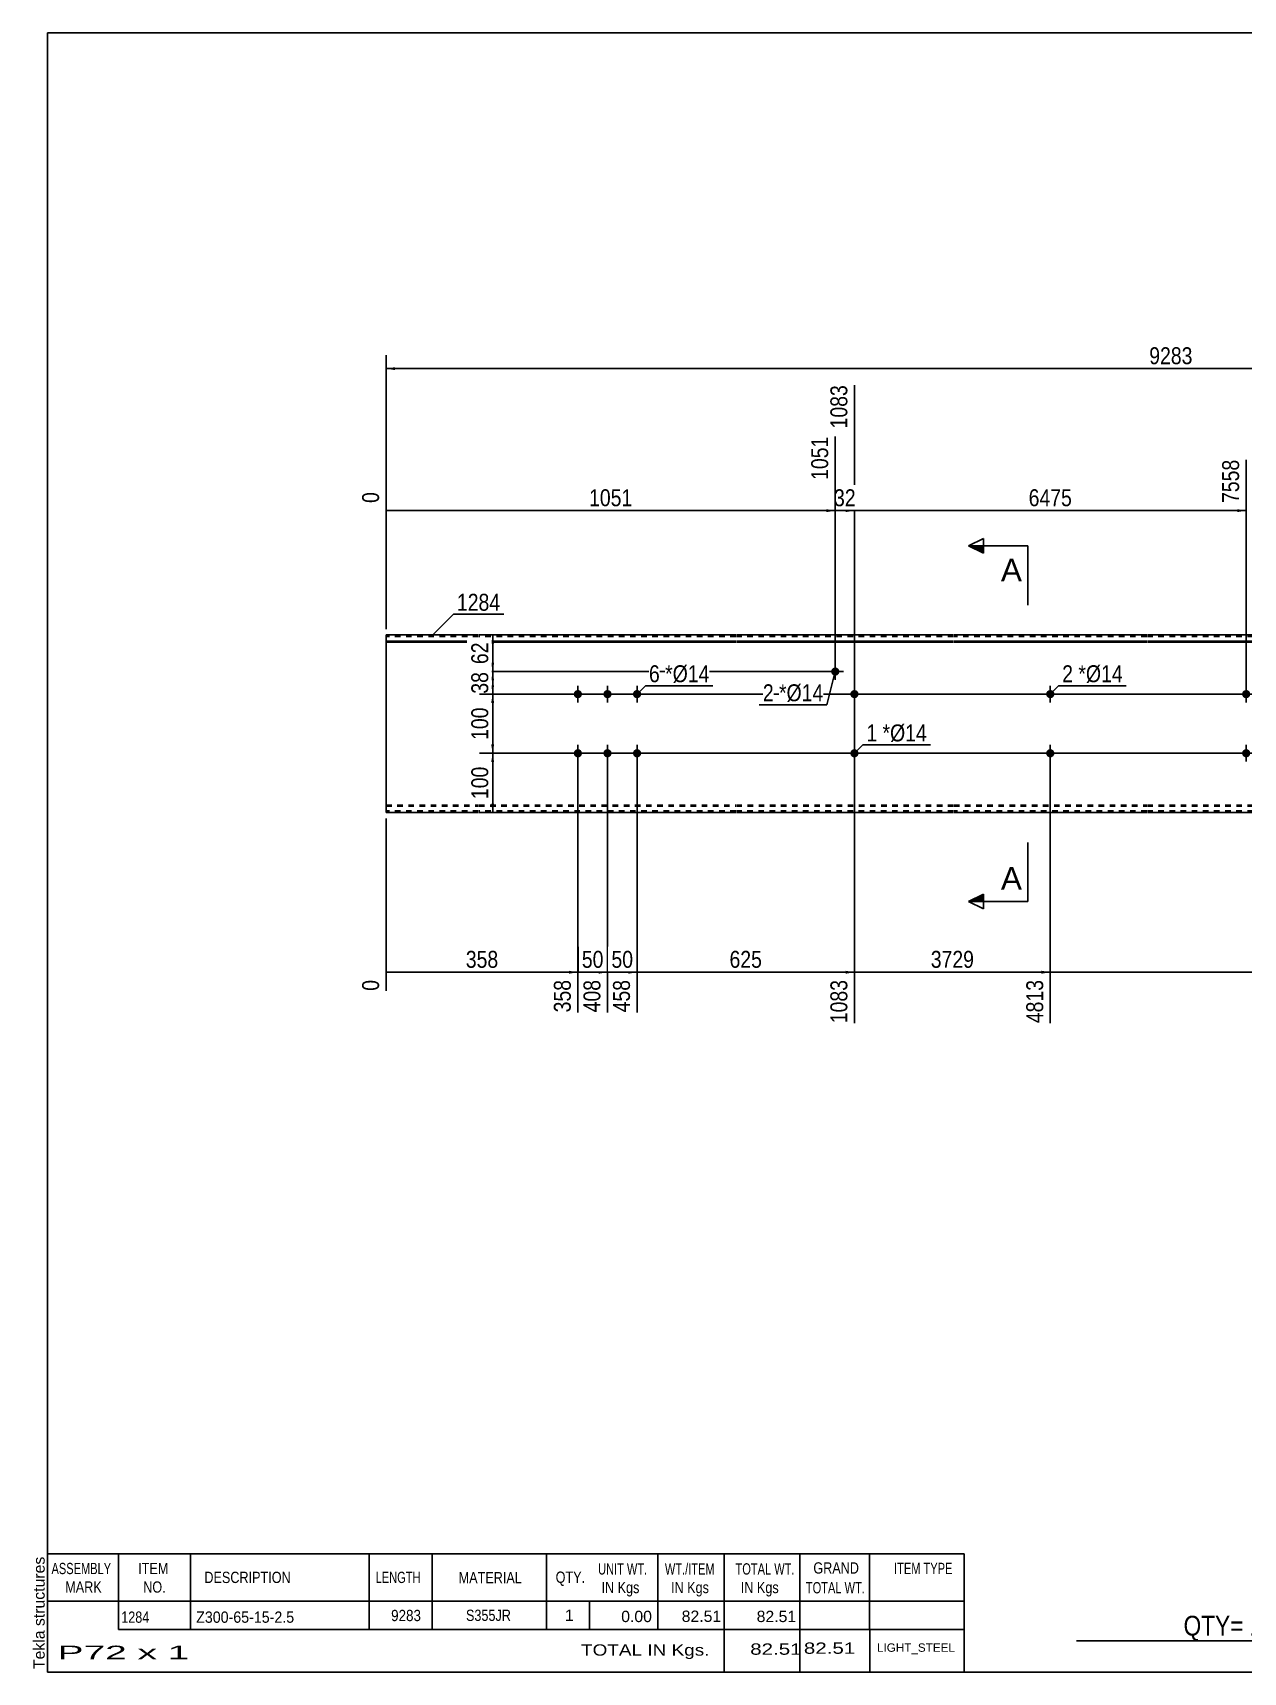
# Model space of a CAD drawing. Header units: millimetres. Extents: x -60 to 343, y -160 to 117.
# Drawn here: x -59.7 to 144.8, y -160.3 to 116.8 of the extents above; entities that cross this region are included whole.
import ezdxf

# ---------------------------------------------------------------- set-up
doc = ezdxf.new("R2010")
doc.units = ezdxf.units.MM
doc.linetypes.add('DXK_LINE_DOT1', pattern=[1.8814, 0.9407, -0.9407])
doc.styles.add('Arial', font='ARIAL.TTF', dxfattribs={"height": 0.2})
doc.styles.add('Arial Narrow', font='ARIALN.TTF', dxfattribs={"height": 0.2})

# ---------------------------------------------------------------- blocks, each defined once
blk = doc.blocks.new('Unknown-629083681-2024')
at = {"color": 5, "linetype": 'Continuous'}
for p, q in [((342.8, 116.75), (-57.2, 116.75)), ((-57.2, 116.75), (-57.2, -160.25)), ((342.8, -160.25), (342.8, 116.75)), ((-57.2, -160.25), (342.8, -160.25))]:
    blk.add_line(p, q, dxfattribs=at)
at = {"color": 174, "linetype": 'Continuous', "style": 'Arial'}
blk.add_text('Tekla structures', height=1.9102, rotation=90, dxfattribs=at).set_placement((-57.7, -159.75))
blk = doc.blocks.new('Part-629083681-1218 - 1203')
at = {"color": 2, "linetype": 'Continuous'}
for p, q in [((0, 15), (0, -15)), ((15.6, 15), (0, 15)), ((0, 13.94), (15.6, 13.94)), ((59.09, 15), (15.7, 15)), ((15.7, 13.94), (59.09, 13.94)), ((95.83, 15), (59.19, 15)), ((59.19, 13.94), (95.83, 13.94)), ((128.53, 15), (95.93, 15)), ((95.93, 13.94), (128.53, 13.94)), ((182.22, 15), (128.63, 15)), ((128.63, 13.94), (182.22, 13.94)), ((225.72, 15), (182.32, 15)), ((182.32, 13.94), (225.72, 13.94)), ((265.22, 15), (225.82, 15)), ((225.82, 13.94), (265.22, 13.94)), ((265.22, 15), (265.22, -15)), ((0, 13.76), (15.6, 13.76)), ((15.7, 13.76), (59.09, 13.76)), ((59.19, 13.76), (95.83, 13.76)), ((95.93, 13.76), (128.53, 13.76)), ((128.63, 13.76), (182.22, 13.76)), ((182.32, 13.76), (225.72, 13.76)), ((225.82, 13.76), (265.22, 13.76)), ((15.6, -15), (0, -15)), ((59.09, -15), (15.7, -15)), ((95.83, -15), (59.19, -15)), ((128.53, -15), (95.93, -15)), ((182.22, -15), (128.63, -15)), ((225.72, -15), (182.32, -15)), ((265.22, -15), (225.82, -15))]:
    blk.add_line(p, q, dxfattribs=at)
at = {"color": 7, "linetype": 'DXK_LINE_DOT1'}
for p, q in [((15.6, 14.75), (0, 14.75)), ((59.09, 14.75), (15.7, 14.75)), ((95.83, 14.75), (59.19, 14.75)), ((128.53, 14.75), (95.93, 14.75)), ((182.22, 14.75), (128.63, 14.75)), ((225.72, 14.75), (182.32, 14.75)), ((265.22, 14.75), (225.82, 14.75)), ((0, -13.76), (15.6, -13.76)), ((15.7, -13.76), (59.09, -13.76)), ((59.19, -13.76), (95.83, -13.76)), ((95.93, -13.76), (128.53, -13.76)), ((128.63, -13.76), (182.22, -13.76)), ((182.32, -13.76), (225.72, -13.76)), ((225.82, -13.76), (265.22, -13.76)), ((0, -13.94), (15.6, -13.94)), ((15.6, -14.75), (0, -14.75)), ((15.7, -13.94), (59.09, -13.94)), ((59.09, -14.75), (15.7, -14.75)), ((59.19, -13.94), (95.83, -13.94)), ((95.83, -14.75), (59.19, -14.75)), ((95.93, -13.94), (128.53, -13.94)), ((128.53, -14.75), (95.93, -14.75)), ((128.63, -13.94), (182.22, -13.94)), ((182.22, -14.75), (128.63, -14.75)), ((182.32, -13.94), (225.72, -13.94)), ((225.72, -14.75), (182.32, -14.75)), ((225.82, -13.94), (265.22, -13.94)), ((265.22, -14.75), (225.82, -14.75))]:
    blk.add_line(p, q, dxfattribs=at)
blk = doc.blocks.new('Bolt-629083681-1226 - 1203')
at = {"linetype": 'Continuous'}
for points in [[(144.63, 5, -1), (146.03, 5, -1)], [(262.02, 5, -1), (263.42, 5, -1)]]:
    blk.add_hatch(color=3, dxfattribs=at).paths.add_polyline_path(points)
at = {"color": 3, "linetype": 'Continuous'}
for p, q in [((145.33, 3.6), (145.33, 6.4)), ((262.72, 3.6), (262.72, 6.4)), ((146.73, 5), (143.93, 5)), ((264.12, 5), (261.32, 5))]:
    blk.add_line(p, q, dxfattribs=at)
blk = doc.blocks.new('Bolt-629083681-1227 - 1203')
at = {"linetype": 'Continuous'}
for points in [[(144.63, -5, -1), (146.03, -5, -1)], [(262.02, -5, -1), (263.42, -5, -1)]]:
    blk.add_hatch(color=3, dxfattribs=at).paths.add_polyline_path(points)
at = {"color": 3, "linetype": 'Continuous'}
for p, q in [((146.73, -5), (143.93, -5)), ((145.33, -6.4), (145.33, -3.6)), ((264.12, -5), (261.32, -5)), ((262.72, -6.4), (262.72, -3.6))]:
    blk.add_line(p, q, dxfattribs=at)
blk = doc.blocks.new('Bolt-629083681-1228 - 1203')
at = {"linetype": 'Continuous'}
for points in [[(31.7, 5, -1), (33.1, 5, -1)], [(36.7, 5, -1), (38.1, 5, -1)], [(41.7, 5, -1), (43.1, 5, -1)], [(31.7, -5, -1), (33.1, -5, -1)], [(36.7, -5, -1), (38.1, -5, -1)], [(41.7, -5, -1), (43.1, -5, -1)]]:
    blk.add_hatch(color=3, dxfattribs=at).paths.add_polyline_path(points)
at = {"color": 3, "linetype": 'Continuous'}
for p, q in [((32.4, 3.6), (32.4, 6.4)), ((37.4, 3.6), (37.4, 6.4)), ((42.4, 3.6), (42.4, 6.4)), ((31, 5), (33.8, 5)), ((36, 5), (38.8, 5)), ((41, 5), (43.8, 5)), ((31, -5), (33.8, -5)), ((32.4, -6.4), (32.4, -3.6)), ((36, -5), (38.8, -5)), ((37.4, -6.4), (37.4, -3.6)), ((41, -5), (43.8, -5)), ((42.4, -6.4), (42.4, -3.6))]:
    blk.add_line(p, q, dxfattribs=at)
blk = doc.blocks.new('Bolt-629083681-1229 - 1203')
at = {"linetype": 'Continuous'}
blk.add_hatch(color=3, dxfattribs=at).paths.add_polyline_path([(75.19, 8.81, -1), (76.59, 8.81, -1)])
at = {"color": 3, "linetype": 'Continuous'}
for p, q in [((74.49, 8.81), (77.29, 8.81)), ((75.89, 7.41), (75.89, 10.21))]:
    blk.add_line(p, q, dxfattribs=at)
blk = doc.blocks.new('Bolt-629083681-1230 - 1203')
at = {"linetype": 'Continuous'}
blk.add_hatch(color=3, dxfattribs=at).paths.add_polyline_path([(78.43, 5, -1), (79.83, 5, -1)])
at = {"color": 3, "linetype": 'Continuous'}
for p, q in [((79.13, 3.6), (79.13, 6.4)), ((77.73, 5), (80.53, 5))]:
    blk.add_line(p, q, dxfattribs=at)
blk = doc.blocks.new('Bolt-629083681-1231 - 1203')
at = {"linetype": 'Continuous'}
blk.add_hatch(color=3, dxfattribs=at).paths.add_polyline_path([(79.83, -5, -1), (78.43, -5, -1)])
at = {"color": 3, "linetype": 'Continuous'}
for p, q in [((80.53, -5), (77.73, -5)), ((79.13, -3.6), (79.13, -6.4))]:
    blk.add_line(p, q, dxfattribs=at)
blk = doc.blocks.new('Bolt-629083681-1232 - 1203')
at = {"linetype": 'Continuous'}
for points in [[(112.93, 5, -1), (111.53, 5, -1)], [(112.93, -5, -1), (111.53, -5, -1)]]:
    blk.add_hatch(color=3, dxfattribs=at).paths.add_polyline_path(points)
at = {"color": 3, "linetype": 'Continuous'}
for p, q in [((112.23, 6.4), (112.23, 3.6)), ((113.63, 5), (110.83, 5)), ((113.63, -5), (110.83, -5)), ((112.23, -3.6), (112.23, -6.4))]:
    blk.add_line(p, q, dxfattribs=at)
blk = doc.blocks.new('StraightDimension-629083681-1328 - 1203')
at = {"linetype": 'Continuous'}
blk.add_hatch(color=7, dxfattribs=at).paths.add_polyline_path([(110.73, -41.75), (112.23, -42), (110.73, -42.25)])
at = {"color": 7, "linetype": 'Continuous'}
for p, q in [((79.13, 4), (79.13, -50.61)), ((112.23, -6), (112.23, -50.61)), ((79.13, -42), (112.23, -42))]:
    blk.add_line(p, q, dxfattribs=at)
at = {"color": 0}
blk.add_wipeout([(99.94, -41.85), (99.94, -37.65), (91.43, -37.65), (91.43, -41.85)], dxfattribs=at)
at = {"color": 0, "linetype": 'Continuous'}
blk.add_wipeout([(111.63, -42.7), (107.43, -42.7), (107.43, -51.21), (111.63, -51.21)], dxfattribs=at)
at = {"color": 3, "style": 'Arial Narrow'}
blk.add_text('3729', height=2.863, dxfattribs=at).set_placement((92.03, -41.25))
at = {"color": 3, "linetype": 'Continuous', "style": 'Arial Narrow'}
blk.add_text('4813', height=2.863, rotation=90.0002, dxfattribs=at).set_placement((111.03, -50.61))
blk = doc.blocks.new('StraightDimension-629083681-1279 - 1203')
at = {"linetype": 'Continuous'}
blk.add_hatch(color=7, dxfattribs=at).paths.add_polyline_path([(143.83, 36.25), (145.33, 36), (143.83, 35.75)])
at = {"color": 7, "linetype": 'Continuous'}
for p, q in [((79.13, -4), (79.13, 57.21)), ((145.33, 6), (145.33, 44.61)), ((79.13, 36), (145.33, 36))]:
    blk.add_line(p, q, dxfattribs=at)
at = {"color": 0, "linetype": 'Continuous'}
blk.add_wipeout([(144.73, 45.21), (140.53, 45.21), (140.53, 36.7), (144.73, 36.7)], dxfattribs=at)
at = {"color": 0}
blk.add_wipeout([(116.49, 36.15), (116.49, 40.35), (107.97, 40.35), (107.97, 36.15)], dxfattribs=at)
at = {"color": 3, "linetype": 'Continuous', "style": 'Arial Narrow'}
blk.add_text('7558', height=2.863, rotation=90.0002, dxfattribs=at).set_placement((144.13, 37.3))
at = {"color": 3, "style": 'Arial Narrow'}
blk.add_text('6475', height=2.863, dxfattribs=at).set_placement((108.57, 36.75))
blk = doc.blocks.new('StraightDimension-629083681-1353 - 1203')
at = {"linetype": 'Continuous'}
for points in [[(275.75, 3.5), (276, 5), (276.25, 3.5)], [(276.25, -3.5), (276, -5), (275.75, -3.5)]]:
    blk.add_hatch(color=7, dxfattribs=at).paths.add_polyline_path(points)
at = {"color": 7, "linetype": 'Continuous'}
for p, q in [((43.4, 5), (278.4, 5)), ((276, -5), (276, 5)), ((43.4, -5), (278.4, -5))]:
    blk.add_line(p, q, dxfattribs=at)
at = {"color": 0}
blk.add_wipeout([(275.85, 3.34), (271.65, 3.34), (271.65, -3.34), (275.85, -3.34)], dxfattribs=at)
at = {"color": 3, "style": 'Arial Narrow'}
blk.add_text('100', height=2.863, rotation=90.0002, dxfattribs=at).set_placement((275.25, -2.74))
blk = doc.blocks.new('StraightDimension-629083681-1280 - 1203')
at = {"linetype": 'Continuous'}
blk.add_hatch(color=7, dxfattribs=at).paths.add_polyline_path([(77.63, 36.25), (79.13, 36), (77.63, 35.75)])
at = {"color": 7, "linetype": 'Continuous'}
for p, q in [((79.13, -4), (79.13, 57.21)), ((75.89, 9.81), (75.89, 48.51)), ((75.89, 36), (79.13, 36))]:
    blk.add_line(p, q, dxfattribs=at)
at = {"color": 0, "linetype": 'Continuous'}
blk.add_wipeout([(78.53, 57.81), (74.33, 57.81), (74.33, 49.3), (78.53, 49.3)], dxfattribs=at)
at = {"color": 0}
blk.add_wipeout([(79.94, 36.15), (79.94, 40.35), (75.08, 40.35), (75.08, 36.15)], dxfattribs=at)
at = {"color": 3, "linetype": 'Continuous', "style": 'Arial Narrow'}
blk.add_text('1083', height=2.863, rotation=90.0002, dxfattribs=at).set_placement((77.93, 49.9))
at = {"color": 3, "style": 'Arial Narrow'}
blk.add_text('32', height=2.863, dxfattribs=at).set_placement((75.68, 36.75))
blk = doc.blocks.new('StraightDimension-629083681-1354 - 1203')
at = {"linetype": 'Continuous'}
for points in [[(275.75, -6.5), (276, -5), (276.25, -6.5)], [(276.25, -13.5), (276, -15), (275.75, -13.5)]]:
    blk.add_hatch(color=7, dxfattribs=at).paths.add_polyline_path(points)
at = {"color": 7, "linetype": 'Continuous'}
for p, q in [((43.4, -5), (278.4, -5)), ((276, -15), (276, -5)), ((266.22, -15), (278.4, -15))]:
    blk.add_line(p, q, dxfattribs=at)
at = {"color": 0}
blk.add_wipeout([(275.85, -6.66), (271.65, -6.66), (271.65, -13.34), (275.85, -13.34)], dxfattribs=at)
at = {"color": 3, "style": 'Arial Narrow'}
blk.add_text('100', height=2.863, rotation=90.0002, dxfattribs=at).set_placement((275.25, -12.74))
blk = doc.blocks.new('StraightDimension-629083681-1395 - 1203')
at = {"linetype": 'Continuous'}
for points in [[(1.5, 59.75), (0, 60), (1.5, 60.25)], [(263.72, 60.25), (265.22, 60), (263.72, 59.75)]]:
    blk.add_hatch(color=7, dxfattribs=at).paths.add_polyline_path(points)
at = {"color": 7, "linetype": 'Continuous'}
for p, q in [((0, 16), (0, 62.25)), ((265.22, 16), (265.22, 62.25)), ((0, 60), (265.22, 60))]:
    blk.add_line(p, q, dxfattribs=at)
at = {"color": 0}
blk.add_wipeout([(136.86, 60.15), (136.86, 64.35), (128.35, 64.35), (128.35, 60.15)], dxfattribs=at)
at = {"color": 3, "style": 'Arial Narrow'}
blk.add_text('9283', height=2.863, dxfattribs=at).set_placement((128.95, 60.75))
blk = doc.blocks.new('StraightDimension-629083681-1331 - 1203')
at = {"linetype": 'Continuous'}
blk.add_hatch(color=7, dxfattribs=at).paths.add_polyline_path([(35.9, -41.75), (37.4, -42), (35.9, -42.25)])
at = {"color": 7, "linetype": 'Continuous'}
for p, q in [((32.4, -6), (32.4, -48.78)), ((37.4, -6), (37.4, -48.78)), ((32.4, -42), (37.4, -42))]:
    blk.add_line(p, q, dxfattribs=at)
at = {"color": 0}
blk.add_wipeout([(37.33, -41.85), (37.33, -37.65), (32.47, -37.65), (32.47, -41.85)], dxfattribs=at)
at = {"color": 3, "style": 'Arial Narrow'}
blk.add_text('50', height=2.863, dxfattribs=at).set_placement((33.07, -41.25))
at = {"color": 0, "linetype": 'Continuous'}
blk.add_wipeout([(36.8, -42.7), (32.6, -42.7), (32.6, -49.38), (36.8, -49.38)], dxfattribs=at)
at = {"color": 3, "linetype": 'Continuous', "style": 'Arial Narrow'}
blk.add_text('408', height=2.863, rotation=90.0002, dxfattribs=at).set_placement((36.2, -48.78))
blk = doc.blocks.new('StraightDimension-629083681-1330 - 1203')
at = {"linetype": 'Continuous'}
blk.add_hatch(color=7, dxfattribs=at).paths.add_polyline_path([(40.9, -41.75), (42.4, -42), (40.9, -42.25)])
at = {"color": 7, "linetype": 'Continuous'}
for p, q in [((37.4, -6), (37.4, -48.78)), ((42.4, -6), (42.4, -48.78)), ((37.4, -42), (42.4, -42))]:
    blk.add_line(p, q, dxfattribs=at)
at = {"color": 0}
blk.add_wipeout([(42.33, -41.85), (42.33, -37.65), (37.47, -37.65), (37.47, -41.85)], dxfattribs=at)
at = {"color": 3, "style": 'Arial Narrow'}
blk.add_text('50', height=2.863, dxfattribs=at).set_placement((38.07, -41.25))
at = {"color": 0, "linetype": 'Continuous'}
blk.add_wipeout([(41.8, -42.7), (37.6, -42.7), (37.6, -49.38), (41.8, -49.38)], dxfattribs=at)
at = {"color": 3, "linetype": 'Continuous', "style": 'Arial Narrow'}
blk.add_text('458', height=2.863, rotation=90.0002, dxfattribs=at).set_placement((41.2, -48.78))
blk = doc.blocks.new('StraightDimension-629083681-1281 - 1203')
at = {"linetype": 'Continuous'}
blk.add_hatch(color=7, dxfattribs=at).paths.add_polyline_path([(74.39, 36.25), (75.89, 36), (74.39, 35.75)])
at = {"color": 7, "linetype": 'Continuous'}
for p, q in [((75.89, 9.81), (75.89, 48.51)), ((0, 16), (0, 39.13)), ((0, 36), (75.89, 36))]:
    blk.add_line(p, q, dxfattribs=at)
at = {"color": 0, "linetype": 'Continuous'}
for points in [[(75.29, 49.11), (71.09, 49.11), (71.09, 40.6), (75.29, 40.6)], [(-0.6, 39.73), (-4.8, 39.73), (-4.8, 36.7), (-0.6, 36.7)]]:
    blk.add_wipeout(points, dxfattribs=at)
at = {"color": 0}
blk.add_wipeout([(42.2, 36.15), (42.2, 40.35), (33.69, 40.35), (33.69, 36.15)], dxfattribs=at)
at = {"color": 3, "linetype": 'Continuous', "style": 'Arial Narrow'}
for s, height, p in [('1051', 2.863, (74.69, 41.2)), ('0', 2.86, (-1.2, 37.3))]:
    blk.add_text(s, height=height, rotation=90.0002, dxfattribs=at).set_placement(p)
at = {"color": 3, "style": 'Arial Narrow'}
blk.add_text('1051', height=2.863, dxfattribs=at).set_placement((34.29, 36.75))
blk = doc.blocks.new('StraightDimension-629083681-1327 - 1203')
at = {"linetype": 'Continuous'}
blk.add_hatch(color=7, dxfattribs=at).paths.add_polyline_path([(263.72, -41.75), (265.22, -42), (263.72, -42.25)])
at = {"color": 7, "linetype": 'Continuous'}
for p, q in [((112.23, -6), (112.23, -50.61)), ((265.22, -16), (265.22, -50.61)), ((112.23, -42), (265.22, -42))]:
    blk.add_line(p, q, dxfattribs=at)
at = {"color": 0}
blk.add_wipeout([(192.98, -41.85), (192.98, -37.65), (184.47, -37.65), (184.47, -41.85)], dxfattribs=at)
at = {"color": 0, "linetype": 'Continuous'}
blk.add_wipeout([(264.61, -42.7), (260.41, -42.7), (260.41, -51.21), (264.61, -51.21)], dxfattribs=at)
at = {"color": 3, "style": 'Arial Narrow'}
blk.add_text('4470', height=2.863, dxfattribs=at).set_placement((185.07, -41.25))
at = {"color": 3, "linetype": 'Continuous', "style": 'Arial Narrow'}
blk.add_text('9283', height=2.863, rotation=90.0002, dxfattribs=at).set_placement((264.02, -50.61))
blk = doc.blocks.new('StraightDimension-629083681-1329 - 1203')
at = {"linetype": 'Continuous'}
blk.add_hatch(color=7, dxfattribs=at).paths.add_polyline_path([(77.63, -41.75), (79.13, -42), (77.63, -42.25)])
at = {"color": 7, "linetype": 'Continuous'}
for p, q in [((79.13, 4), (79.13, -50.61)), ((42.4, -6), (42.4, -48.78)), ((42.4, -42), (79.13, -42))]:
    blk.add_line(p, q, dxfattribs=at)
at = {"color": 0}
blk.add_wipeout([(64.11, -41.85), (64.11, -37.65), (57.42, -37.65), (57.42, -41.85)], dxfattribs=at)
at = {"color": 0, "linetype": 'Continuous'}
blk.add_wipeout([(78.53, -42.7), (74.33, -42.7), (74.33, -51.21), (78.53, -51.21)], dxfattribs=at)
at = {"color": 3, "style": 'Arial Narrow'}
blk.add_text('625', height=2.863, dxfattribs=at).set_placement((58.02, -41.25))
at = {"color": 3, "linetype": 'Continuous', "style": 'Arial Narrow'}
blk.add_text('1083', height=2.863, rotation=90.0002, dxfattribs=at).set_placement((77.93, -50.61))
blk = doc.blocks.new('StraightDimension-629083681-1332 - 1203')
at = {"linetype": 'Continuous'}
blk.add_hatch(color=7, dxfattribs=at).paths.add_polyline_path([(30.9, -41.75), (32.4, -42), (30.9, -42.25)])
at = {"color": 7, "linetype": 'Continuous'}
for p, q in [((32.4, -6), (32.4, -48.78)), ((0, -16), (0, -45.13)), ((0, -42), (32.4, -42))]:
    blk.add_line(p, q, dxfattribs=at)
at = {"color": 0}
blk.add_wipeout([(19.54, -41.85), (19.54, -37.65), (12.86, -37.65), (12.86, -41.85)], dxfattribs=at)
at = {"color": 0, "linetype": 'Continuous'}
for points in [[(-0.6, -42.7), (-4.8, -42.7), (-4.8, -45.73), (-0.6, -45.73)], [(31.8, -42.7), (27.6, -42.7), (27.6, -49.38), (31.8, -49.38)]]:
    blk.add_wipeout(points, dxfattribs=at)
at = {"color": 3, "style": 'Arial Narrow'}
blk.add_text('358', height=2.863, dxfattribs=at).set_placement((13.46, -41.25))
at = {"color": 3, "linetype": 'Continuous', "style": 'Arial Narrow'}
for s, height, p in [('0', 2.86, (-1.2, -45.13)), ('358', 2.863, (31.2, -48.78))]:
    blk.add_text(s, height=height, rotation=90.0002, dxfattribs=at).set_placement(p)
blk = doc.blocks.new('StraightDimension-629083681-1352 - 1203')
at = {"linetype": 'Continuous'}
for points in [[(275.75, 7.71), (276, 9.21), (276.25, 7.71)], [(276.25, 6.5), (276, 5), (275.75, 6.5)]]:
    blk.add_hatch(color=7, dxfattribs=at).paths.add_polyline_path(points)
at = {"color": 7, "linetype": 'Continuous'}
for p, q in [((243.52, 9.21), (278.4, 9.21)), ((276, 5), (276, 9.21)), ((43.4, 5), (278.4, 5))]:
    blk.add_line(p, q, dxfattribs=at)
at = {"color": 0}
blk.add_wipeout([(275.85, 9.53), (271.65, 9.53), (271.65, 4.68), (275.85, 4.68)], dxfattribs=at)
at = {"color": 3, "style": 'Arial Narrow'}
blk.add_text('42', height=2.863, rotation=90.0002, dxfattribs=at).set_placement((275.25, 5.28))
blk = doc.blocks.new('StraightDimension-629083681-1371 - 1203')
at = {"linetype": 'Continuous'}
for points in [[(17.75, 13.5), (18, 15), (18.25, 13.5)], [(18.25, 10.31), (18, 8.81), (17.75, 10.31)]]:
    blk.add_hatch(color=7, dxfattribs=at).paths.add_polyline_path(points)
at = {"color": 7, "linetype": 'Continuous'}
for p, q in [((31.4, 15), (15.75, 15)), ((18, 8.81), (18, 15)), ((74.89, 8.81), (15.75, 8.81))]:
    blk.add_line(p, q, dxfattribs=at)
at = {"color": 0}
blk.add_wipeout([(17.85, 14.33), (13.65, 14.33), (13.65, 9.47), (17.85, 9.47)], dxfattribs=at)
at = {"color": 3, "style": 'Arial Narrow'}
blk.add_text('62', height=2.863, rotation=90.0002, dxfattribs=at).set_placement((17.25, 10.07))
blk = doc.blocks.new('StraightDimension-629083681-1372 - 1203')
at = {"linetype": 'Continuous'}
for points in [[(17.75, 7.31), (18, 8.81), (18.25, 7.31)], [(18.25, 6.5), (18, 5), (17.75, 6.5)]]:
    blk.add_hatch(color=7, dxfattribs=at).paths.add_polyline_path(points)
at = {"color": 7, "linetype": 'Continuous'}
for p, q in [((74.89, 8.81), (15.75, 8.81)), ((18, 5), (18, 8.81)), ((144.33, 5), (15.75, 5))]:
    blk.add_line(p, q, dxfattribs=at)
at = {"color": 0}
blk.add_wipeout([(17.85, 9.33), (13.65, 9.33), (13.65, 4.47), (17.85, 4.47)], dxfattribs=at)
at = {"color": 3, "style": 'Arial Narrow'}
blk.add_text('38', height=2.863, rotation=90.0002, dxfattribs=at).set_placement((17.25, 5.07))
blk = doc.blocks.new('StraightDimension-629083681-1373 - 1203')
at = {"linetype": 'Continuous'}
for points in [[(17.75, 3.5), (18, 5), (18.25, 3.5)], [(18.25, -3.5), (18, -5), (17.75, -3.5)]]:
    blk.add_hatch(color=7, dxfattribs=at).paths.add_polyline_path(points)
at = {"color": 7, "linetype": 'Continuous'}
for p, q in [((144.33, 5), (15.75, 5)), ((18, -5), (18, 5)), ((144.33, -5), (15.75, -5))]:
    blk.add_line(p, q, dxfattribs=at)
at = {"color": 0}
blk.add_wipeout([(17.85, 3.34), (13.65, 3.34), (13.65, -3.34), (17.85, -3.34)], dxfattribs=at)
at = {"color": 3, "style": 'Arial Narrow'}
blk.add_text('100', height=2.863, rotation=90.0002, dxfattribs=at).set_placement((17.25, -2.74))
blk = doc.blocks.new('StraightDimension-629083681-1374 - 1203')
at = {"linetype": 'Continuous'}
for points in [[(17.75, -6.5), (18, -5), (18.25, -6.5)], [(18.25, -13.5), (18, -15), (17.75, -13.5)]]:
    blk.add_hatch(color=7, dxfattribs=at).paths.add_polyline_path(points)
at = {"color": 7, "linetype": 'Continuous'}
for p, q in [((144.33, -5), (15.75, -5)), ((18, -15), (18, -5)), ((31.4, -15), (15.75, -15))]:
    blk.add_line(p, q, dxfattribs=at)
at = {"color": 0}
blk.add_wipeout([(17.85, -6.66), (13.65, -6.66), (13.65, -13.34), (17.85, -13.34)], dxfattribs=at)
at = {"color": 3, "style": 'Arial Narrow'}
blk.add_text('100', height=2.863, rotation=90.0002, dxfattribs=at).set_placement((17.25, -12.74))
blk = doc.blocks.new('CBS_BOM-629083681-2088')
at = {"color": 7, "linetype": 'Continuous'}
for p, q in [((-57.23, -148.28), (-57.23, -140.28)), ((-57.23, -140.28), (97.69, -140.28)), ((-45.23, -148.28), (-45.23, -140.28)), ((-33.04, -148.28), (-33.04, -140.28)), ((-2.88, -148.28), (-2.88, -140.28)), ((7.8, -148.28), (7.8, -140.28)), ((27.12, -148.28), (27.12, -140.28)), ((45.92, -148.28), (45.92, -140.28)), ((57.13, -148.28), (57.13, -140.28)), ((69.92, -148.28), (69.92, -140.28)), ((81.67, -148.28), (81.67, -140.28)), ((97.69, -140.29), (97.69, -148.27)), ((-57.23, -148.28), (97.69, -148.28)), ((-57.23, -153.08), (-57.23, -148.28)), ((-45.23, -153.08), (-45.23, -148.28)), ((-33.04, -153.08), (-33.04, -148.28)), ((-2.88, -153.08), (-2.88, -148.28)), ((7.8, -153.08), (7.8, -148.28)), ((27.12, -153.08), (27.12, -148.28)), ((34.38, -153.08), (34.38, -148.28)), ((45.92, -153.08), (45.92, -148.28)), ((57.13, -153.08), (57.13, -148.28)), ((69.92, -153.08), (69.92, -148.28)), ((81.69, -153.08), (81.69, -148.28)), ((97.69, -148.28), (97.69, -153.08)), ((-57.23, -160.28), (-57.23, -153.1)), ((-45.23, -153.08), (97.69, -153.08)), ((57.13, -160.28), (57.13, -153.1)), ((69.92, -160.28), (69.92, -153.1)), ((81.73, -160.28), (81.73, -153.1)), ((97.69, -153.08), (97.69, -160.28)), ((-57.23, -160.28), (97.69, -160.28))]:
    blk.add_line(p, q, dxfattribs=at)
at = {"color": 3, "linetype": 'Continuous', "style": 'Arial'}
for s, height, width, p in [('ASSEMBLY', 1.91, 0.7, (-56.55, -143.71)), ('ITEM', 1.91, 0.8, (-41.9, -143.71)), ('DESCRIPTION', 1.9102, 0.8, (-30.72, -145.21)), ('LENGTH', 1.91, 0.7, (-1.77, -145.21)), ('MATERIAL', 1.91, 0.8, (12.25, -145.26)), ('QTY.', 1.91, 0.8, (28.64, -145.18)), ('UNIT WT.', 1.91, 0.7, (35.81, -143.78)), ('WT./ITEM', 1.91, 0.7, (47.1, -143.78)), ('TOTAL WT.', 1.91, 0.7, (59.04, -143.78)), ('GRAND', 1.91, 0.8, (72.19, -143.62)), ('ITEM TYPE', 1.91, 0.7, (85.83, -143.7)), ('MARK', 1.91, 0.8, (-54.23, -146.84)), ('NO.', 1.91, 0.8, (-41.05, -146.84)), ('IN Kgs', 1.91, 0.8, (36.39, -146.92)), ('IN Kgs', 1.91, 0.8, (48.14, -146.92)), ('IN Kgs', 1.91, 0.8, (59.93, -146.92)), ('TOTAL WT.', 1.91, 0.7, (70.93, -146.96))]:
    blk.add_text(s, height=height, dxfattribs=dict(at, width=width)).set_placement(p)
at = {"color": 7, "linetype": 'Continuous', "style": 'Arial'}
for s, height, width, p in [('1284', 1.91, 0.8, (-44.77, -151.93)), ('Z300-65-15-2.5', 1.9102, 0.9, (-32.1, -151.93)), ('9283', 1.91, 0.85, (0.84, -151.65)), ('S355JR', 1.91, 0.8, (13.49, -151.62))]:
    blk.add_text(s, height=height, dxfattribs=dict(at, width=width)).set_placement(p)
for s, p in [('1', (30.21, -151.62)), ('0.00', (39.72, -151.81)), ('82.51', (49.94, -151.78)), ('82.51', (62.61, -151.81))]:
    blk.add_text(s, height=1.91, dxfattribs=at).set_placement(p)
at = {"color": 6, "linetype": 'Continuous', "style": 'Arial'}
for s, height, width, p in [('P72 x 1', 2.292, 2.05, (-55.51, -158.09)), ('TOTAL IN Kgs.', 1.9102, 1.2, (32.93, -157.48)), ('82.51', 1.91, 1.3, (61.52, -157.33)), ('82.51', 1.91, 1.3, (70.59, -157.17))]:
    blk.add_text(s, height=height, dxfattribs=dict(at, width=width)).set_placement(p)
blk.add_text('LIGHT_STEEL', height=1.4135, dxfattribs=at).set_placement((82.94, -156.83))
blk = doc.blocks.new('CBS_CALLOFF-629083681-2089')
at = {"color": 7, "linetype": 'Continuous'}
blk.add_line((116.68, -154.98), (232.91, -155), dxfattribs=at)
at = {"color": 3, "linetype": 'Continuous', "style": 'Arial Narrow'}
blk.add_text('QTY= 1 Nos.      COLD FORMED     MKD : P72', height=3.3405, dxfattribs=at).set_placement((134.75, -154.09))
blk = doc.blocks.new('Mark-629083681-1433 - 1203')
at = {"color": 0}
blk.add_wipeout([(82.98, -2.99), (82.98, 0.01), (81.15, 0.01), (81.15, -2.99)], dxfattribs=at)
blk.add_wipeout([(82.98, -2.99), (82.98, 0.01), (81.15, 0.01), (81.15, -2.99)], dxfattribs=at)
at = {"color": 7, "linetype": 'Continuous'}
blk.add_line((79.13, -5), (80.55, -3.59), dxfattribs=at)
at = {"color": 0}
blk.add_wipeout([(85.15, -2.99), (85.15, 0.01), (83.88, 0.01), (83.88, -2.99)], dxfattribs=at)
blk.add_wipeout([(85.15, -2.99), (85.15, 0.01), (83.88, 0.01), (83.88, -2.99)], dxfattribs=at)
at = {"color": 3, "style": 'Arial Narrow'}
blk.add_text('1', height=2.86, dxfattribs=at).set_placement((81.15, -2.99))
at = {"color": 0}
blk.add_wipeout([(91.37, -2.99), (91.37, 0.01), (85.15, 0.01), (85.15, -2.99)], dxfattribs=at)
blk.add_wipeout([(91.37, -2.99), (91.37, 0.01), (85.15, 0.01), (85.15, -2.99)], dxfattribs=at)
at = {"color": 7, "linetype": 'Continuous'}
blk.add_line((80.55, -3.59), (91.97, -3.59), dxfattribs=at)
at = {"color": 3, "style": 'Arial Narrow'}
for s, height, p in [('*', 2.86, (83.88, -2.99)), ('Ø14', 2.863, (85.15, -2.99))]:
    blk.add_text(s, height=height, dxfattribs=at).set_placement(p)
blk = doc.blocks.new('MarkSet-629083681-1428 - 1203')
at = {"color": 0}
blk.add_wipeout([(65.49, 3.79), (65.49, 6.79), (63.66, 6.79), (63.66, 3.79)], dxfattribs=at)
blk.add_wipeout([(65.49, 3.79), (65.49, 6.79), (63.66, 6.79), (63.66, 3.79)], dxfattribs=at)
blk.add_wipeout([(67.66, 3.79), (67.66, 6.79), (66.39, 6.79), (66.39, 3.79)], dxfattribs=at)
blk.add_wipeout([(67.66, 3.79), (67.66, 6.79), (66.39, 6.79), (66.39, 3.79)], dxfattribs=at)
at = {"color": 3, "style": 'Arial Narrow'}
blk.add_text('2', height=2.86, dxfattribs=at).set_placement((63.66, 3.79))
at = {"color": 0}
blk.add_wipeout([(73.88, 3.79), (73.88, 6.79), (67.66, 6.79), (67.66, 3.79)], dxfattribs=at)
blk.add_wipeout([(73.88, 3.79), (73.88, 6.79), (67.66, 6.79), (67.66, 3.79)], dxfattribs=at)
at = {"color": 7, "linetype": 'Continuous'}
for p in [(75.89, 8.81), (63.06, 3.19)]:
    blk.add_line(p, (74.48, 3.19), dxfattribs=at)
at = {"color": 3, "style": 'Arial Narrow'}
for s, height, p in [('*', 2.86, (66.39, 3.79)), ('Ø14', 2.863, (67.66, 3.79))]:
    blk.add_text(s, height=height, dxfattribs=at).set_placement(p)
blk = doc.blocks.new('SectionMark-629083681-1268 - 1203')
at = {"linetype": 'Continuous'}
for points in [[(100.93, 30.05), (100.93, 28.8), (98.43, 30.05)], [(100.93, -28.8), (100.93, -30.05), (98.43, -30.05)]]:
    blk.add_hatch(color=30, dxfattribs=at).paths.add_polyline_path(points)
at = {"color": 30, "linetype": 'Continuous'}
for p, q in [((98.43, 30.05), (100.93, 31.3)), ((100.93, 28.8), (100.93, 31.3)), ((108.43, 30.05), (98.43, 30.05)), ((98.43, 30.05), (100.93, 28.8)), ((98.43, -30.05), (100.93, -28.8)), ((108.43, -30.05), (98.43, -30.05)), ((100.93, -31.3), (98.43, -30.05)), ((100.93, -28.8), (100.93, -31.3))]:
    blk.add_line(p, q, dxfattribs=at)
at = {"color": 0, "linetype": 'Continuous'}
for points in [[(107.43, 24.05), (107.43, 28.05), (103.88, 28.05), (103.88, 24.05)], [(107.43, -28.05), (107.43, -24.05), (103.88, -24.05), (103.88, -28.05)]]:
    blk.add_wipeout(points, dxfattribs=at)
at = {"color": 30, "linetype": 'Continuous'}
for p, q in [((108.43, 30.05), (108.43, 20.05)), ((108.43, -30.05), (108.43, -20.05))]:
    blk.add_line(p, q, dxfattribs=at)
at = {"color": 96, "linetype": 'Continuous', "style": 'Arial'}
for p in [(103.88, 24.05), (103.88, -28.05)]:
    blk.add_text('A', height=3.82, dxfattribs=at).set_placement(p)
blk = doc.blocks.new('Mark-629083681-1398 - 1203')
at = {"color": 0}
blk.add_wipeout([(19.2725, 19.0865), (19.2725, 22.0865), (11.96, 22.0865), (11.96, 19.0865)], dxfattribs=at)
blk.add_wipeout([(19.2725, 19.0865), (19.2725, 22.0865), (11.96, 22.0865), (11.96, 19.0865)], dxfattribs=at)
at = {"color": 7, "linetype": 'Continuous'}
for p, q in [((7.8245, 14.951), (11.36, 18.4865)), ((11.36, 18.4865), (19.8725, 18.4865))]:
    blk.add_line(p, q, dxfattribs=at)
at = {"color": 3, "style": 'Arial Narrow'}
blk.add_text('1284', height=2.86328, dxfattribs=at).set_placement((11.96, 19.0865))
blk = doc.blocks.new('Mark-629083681-1432 - 1203')
at = {"color": 0}
blk.add_wipeout([(46.24, 7.01), (46.24, 10.01), (44.41, 10.01), (44.41, 7.01)], dxfattribs=at)
blk.add_wipeout([(46.24, 7.01), (46.24, 10.01), (44.41, 10.01), (44.41, 7.01)], dxfattribs=at)
at = {"color": 7, "linetype": 'Continuous'}
blk.add_line((42.4, 5), (43.81, 6.41), dxfattribs=at)
at = {"color": 0}
blk.add_wipeout([(48.42, 7.01), (48.42, 10.01), (47.14, 10.01), (47.14, 7.01)], dxfattribs=at)
blk.add_wipeout([(48.42, 7.01), (48.42, 10.01), (47.14, 10.01), (47.14, 7.01)], dxfattribs=at)
at = {"color": 3, "style": 'Arial Narrow'}
blk.add_text('6', height=2.86, dxfattribs=at).set_placement((44.41, 7.01))
at = {"color": 0}
blk.add_wipeout([(54.63, 7.01), (54.63, 10.01), (48.42, 10.01), (48.42, 7.01)], dxfattribs=at)
blk.add_wipeout([(54.63, 7.01), (54.63, 10.01), (48.42, 10.01), (48.42, 7.01)], dxfattribs=at)
at = {"color": 7, "linetype": 'Continuous'}
blk.add_line((43.81, 6.41), (55.23, 6.41), dxfattribs=at)
at = {"color": 3, "style": 'Arial Narrow'}
for s, height, p in [('*', 2.86, (47.14, 7.01)), ('Ø14', 2.863, (48.42, 7.01))]:
    blk.add_text(s, height=height, dxfattribs=at).set_placement(p)
blk = doc.blocks.new('Mark-629083681-1434 - 1203')
at = {"color": 0}
blk.add_wipeout([(116.07, 7.01), (116.07, 10.01), (114.24, 10.01), (114.24, 7.01)], dxfattribs=at)
blk.add_wipeout([(116.07, 7.01), (116.07, 10.01), (114.24, 10.01), (114.24, 7.01)], dxfattribs=at)
at = {"color": 7, "linetype": 'Continuous'}
blk.add_line((112.23, 5), (113.64, 6.41), dxfattribs=at)
at = {"color": 0}
blk.add_wipeout([(118.25, 7.01), (118.25, 10.01), (116.97, 10.01), (116.97, 7.01)], dxfattribs=at)
blk.add_wipeout([(118.25, 7.01), (118.25, 10.01), (116.97, 10.01), (116.97, 7.01)], dxfattribs=at)
at = {"color": 3, "style": 'Arial Narrow'}
blk.add_text('2', height=2.86, dxfattribs=at).set_placement((114.24, 7.01))
at = {"color": 0}
blk.add_wipeout([(124.46, 7.01), (124.46, 10.01), (118.25, 10.01), (118.25, 7.01)], dxfattribs=at)
blk.add_wipeout([(124.46, 7.01), (124.46, 10.01), (118.25, 10.01), (118.25, 7.01)], dxfattribs=at)
at = {"color": 7, "linetype": 'Continuous'}
blk.add_line((113.64, 6.41), (125.06, 6.41), dxfattribs=at)
at = {"color": 3, "style": 'Arial Narrow'}
for s, height, p in [('*', 2.86, (116.97, 7.01)), ('Ø14', 2.863, (118.25, 7.01))]:
    blk.add_text(s, height=height, dxfattribs=at).set_placement(p)

msp = doc.modelspace()

# ---------------------------------------------------------------- block references
for name in ['Unknown-629083681-2024', 'Part-629083681-1218 - 1203', 'Bolt-629083681-1229 - 1203', 'Bolt-629083681-1228 - 1203', 'Bolt-629083681-1230 - 1203', 'Bolt-629083681-1232 - 1203', 'Bolt-629083681-1226 - 1203', 'Bolt-629083681-1231 - 1203', 'Bolt-629083681-1227 - 1203', 'CBS_BOM-629083681-2088', 'CBS_CALLOFF-629083681-2089']:
    msp.add_blockref(name, (0, 0))

# ---------------------------------------------------------------- next in the draw order: block references
for name in ['StraightDimension-629083681-1328 - 1203', 'StraightDimension-629083681-1331 - 1203']:
    msp.add_blockref(name, (0, 0))

# ---------------------------------------------------------------- next in the draw order: block references
for name in ['StraightDimension-629083681-1279 - 1203', 'StraightDimension-629083681-1332 - 1203']:
    msp.add_blockref(name, (0, 0))

# ---------------------------------------------------------------- next in the draw order: block references
msp.add_blockref('StraightDimension-629083681-1353 - 1203', (0, 0))

# ---------------------------------------------------------------- next in the draw order: block references
msp.add_blockref('StraightDimension-629083681-1280 - 1203', (0, 0))

# ---------------------------------------------------------------- next in the draw order: block references
for name in ['StraightDimension-629083681-1395 - 1203', 'StraightDimension-629083681-1354 - 1203']:
    msp.add_blockref(name, (0, 0))

# ---------------------------------------------------------------- next in the draw order: block references
for name in ['StraightDimension-629083681-1281 - 1203', 'StraightDimension-629083681-1330 - 1203', 'StraightDimension-629083681-1327 - 1203']:
    msp.add_blockref(name, (0, 0))

# ---------------------------------------------------------------- next in the draw order: block references
msp.add_blockref('StraightDimension-629083681-1329 - 1203', (0, 0))

# ---------------------------------------------------------------- next in the draw order: block references
msp.add_blockref('StraightDimension-629083681-1352 - 1203', (0, 0))

# ---------------------------------------------------------------- next in the draw order: block references
msp.add_blockref('StraightDimension-629083681-1371 - 1203', (0, 0))

# ---------------------------------------------------------------- next in the draw order: block references
for name in ['Mark-629083681-1398 - 1203', 'StraightDimension-629083681-1372 - 1203']:
    msp.add_blockref(name, (0, 0))

# ---------------------------------------------------------------- next in the draw order: block references
msp.add_blockref('StraightDimension-629083681-1373 - 1203', (0, 0))

# ---------------------------------------------------------------- next in the draw order: block references
for name in ['Mark-629083681-1432 - 1203', 'MarkSet-629083681-1428 - 1203', 'Mark-629083681-1434 - 1203', 'StraightDimension-629083681-1374 - 1203']:
    msp.add_blockref(name, (0, 0))

# ---------------------------------------------------------------- next in the draw order: block references
for name in ['SectionMark-629083681-1268 - 1203', 'Mark-629083681-1433 - 1203']:
    msp.add_blockref(name, (0, 0))

doc.saveas('drawing.dxf')
